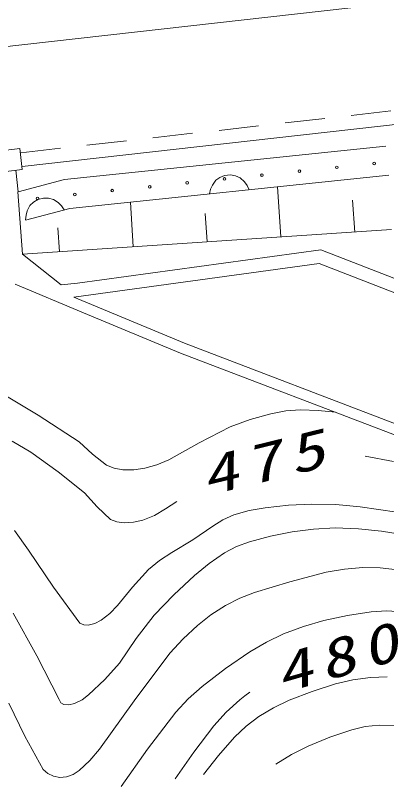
# Model space of a CAD drawing. Units: millimetres, scale not verified. Extents: x 40000 to 680000, y 20000 to 380000.
# Drawn here: x 404740 to 418694, y 254373 to 283372 of the extents above; entities that cross this region are included whole.
import ezdxf

# ---------------------------------------------------------------- set-up
doc = ezdxf.new("R2010")
doc.units = ezdxf.units.MM
doc.header["$LTSCALE"] = 1000
doc.linetypes.add('USER1', pattern=[2.5, 1.5, -1])
doc.layers.add('S-BGD', color=1, linetype='Continuous', lineweight=13)
doc.layers.add('S-BMK', color=3, linetype='Continuous', lineweight=13)
doc.styles.add('ＭＳ ゴシック', font='')
doc.styles.get('ＭＳ ゴシック').set_extended_font_data('MS Gothic')

msp = doc.modelspace()

# ---------------------------------------------------------------- linework, layer by layer
at = {"layer": 'S-BGD', "linetype": 'USER1'}
for p, q in [((404941, 278210), (434760, 281573)), ((404840, 276742), (404756, 277548))]:
    msp.add_line(p, q, dxfattribs=at)
at = {"layer": 'S-BGD'}
for p, q in [((434818, 281056), (404999, 277693)), ((418664, 278455), (406583, 277200)), ((403920, 278246), (404903, 278364)), ((404903, 278364), (404998, 277578)), ((404998, 277578), (404015, 277460)), ((418777, 277361), (406781, 276115)), ((412274, 277172), (412429, 277278)), ((412429, 277278), (412599, 277349)), ((412599, 277349), (412830, 277373)), ((412830, 277373), (413011, 277339)), ((413011, 277339), (413184, 277266)), ((413184, 277266), (413347, 277117)), ((406583, 277200), (404840, 276742)), ((412075, 276838), (412150, 276993)), ((412150, 276993), (412274, 277172)), ((413347, 277117), (413451, 276981)), ((413451, 276981), (413525, 276815)), ((404832, 276740), (405012, 274393)), ((412033, 276661), (412075, 276838)), ((414721, 275041), (414596, 276927)), ((405421, 276351), (405578, 276446)), ((405578, 276446), (405802, 276505)), ((405802, 276505), (405986, 276499)), ((405986, 276499), (406169, 276454)), ((406169, 276454), (406352, 276332)), ((417496, 275226), (417416, 276419)), ((406781, 276115), (405119, 275678)), ((405188, 276026), (405284, 276222)), ((405284, 276222), (405421, 276351)), ((406352, 276332), (406476, 276213)), ((406476, 276213), (406575, 276061)), ((409173, 274671), (409061, 276352)), ((405124, 275680), (405138, 275862)), ((405138, 275862), (405188, 276026)), ((411947, 274856), (411876, 275926)), ((418883, 275319), (405012, 274393)), ((406399, 274486), (406339, 275387)), ((405012, 274393), (406456, 273237)), ((407079, 273301), (416223, 274552)), ((422361, 272176), (416223, 274552)), ((406935, 272776), (416163, 274039)), ((422193, 271705), (416163, 274039)), ((404725, 273261), (407304, 272189)), ((407079, 273301), (406456, 273237)), ((406935, 272776), (411095, 271045)), ((407304, 272189), (410941, 270675)), ((411095, 271045), (419988, 267647)), ((410952, 270671), (419842, 267275)), ((403995, 269303), (405590, 268342)), ((414900, 268498), (415463, 268540)), ((415463, 268540), (416118, 268515)), ((405590, 268342), (407134, 267340)), ((413569, 268175), (414341, 268394)), ((414341, 268394), (414900, 268498)), ((416118, 268515), (416773, 268447)), ((412819, 267900), (413569, 268175)), ((411647, 267304), (412819, 267900)), ((404622, 267357), (405323, 266950)), ((407134, 267340), (407633, 266868)), ((410503, 266655), (411647, 267304)), ((405323, 266950), (406348, 266209)), ((407633, 266868), (408162, 266454)), ((417894, 266796), (418952, 266601)), ((410059, 266468), (410503, 266655)), ((408162, 266454), (408458, 266344)), ((408458, 266344), (408776, 266290)), ((408776, 266290), (409189, 266285)), ((409189, 266285), (409606, 266341)), ((409606, 266341), (410059, 266468)), ((406348, 266209), (407343, 265416)), ((407343, 265416), (407812, 264889)), ((410600, 264953), (410812, 265096)), ((407812, 264889), (408309, 264422)), ((409964, 264572), (410386, 264814)), ((410386, 264814), (410600, 264953)), ((413529, 264753), (414124, 264859)), ((414124, 264859), (415003, 264957)), ((415003, 264957), (415882, 264994)), ((415882, 264994), (416789, 264975)), ((416789, 264975), (417697, 264895)), ((417697, 264895), (419083, 264693)), ((409532, 264393), (409964, 264572)), ((412538, 264405), (412954, 264590)), ((412954, 264590), (413529, 264753)), ((408309, 264422), (408557, 264330)), ((408557, 264330), (408827, 264293)), ((408827, 264293), (409183, 264313)), ((409183, 264313), (409532, 264393)), ((412157, 264170), (412538, 264405)), ((404706, 264003), (405236, 263265)), ((411404, 263649), (412157, 264170)), ((414329, 263794), (415139, 263947)), ((415139, 263947), (415952, 264053)), ((415952, 264053), (416767, 264097)), ((416767, 264097), (417632, 264066)), ((417632, 264066), (418504, 263973)), ((418504, 263973), (419627, 263788)), ((410618, 263179), (411404, 263649)), ((413536, 263582), (414329, 263794)), ((412606, 263160), (413053, 263396)), ((413053, 263396), (413536, 263582)), ((405236, 263265), (406173, 261877)), ((410161, 262878), (410618, 263179)), ((412023, 262763), (412606, 263160)), ((409746, 262532), (410161, 262878)), ((411471, 262314), (412023, 262763)), ((409141, 261878), (409746, 262532)), ((416420, 262430), (417106, 262553)), ((417106, 262553), (417801, 262615)), ((417801, 262615), (418450, 262599)), ((418450, 262599), (419106, 262523)), ((410690, 261584), (411471, 262314)), ((415062, 262076), (416420, 262430)), ((406173, 261877), (407162, 260522)), ((408575, 261177), (409141, 261878)), ((413732, 261666), (415062, 262076)), ((409961, 260819), (410690, 261584)), ((413174, 261452), (413732, 261666)), ((412640, 261182), (413174, 261452)), ((408294, 260887), (408575, 261177)), ((412091, 260830), (412640, 261182)), ((404660, 260899), (405549, 259292)), ((407968, 260636), (408294, 260887)), ((409282, 259936), (409961, 260819)), ((411584, 260433), (412091, 260830)), ((416341, 260614), (417224, 260812)), ((417224, 260812), (418109, 260949)), ((418109, 260949), (418693, 260978)), ((418693, 260978), (419290, 260947)), ((407162, 260522), (407307, 260451)), ((407307, 260451), (407477, 260437)), ((407477, 260437), (407723, 260504)), ((407723, 260504), (407968, 260636)), ((411041, 259925), (411584, 260433)), ((415571, 260392), (416341, 260614)), ((414823, 260115), (415571, 260392)), ((408650, 259014), (409282, 259936)), ((410551, 259385), (411041, 259925)), ((414176, 259803), (414823, 260115)), ((413558, 259439), (414176, 259803)), ((405549, 259292), (406391, 257645)), ((409199, 257595), (410551, 259385)), ((412639, 258813), (413558, 259439)), ((408096, 258400), (408650, 259014)), ((411755, 258137), (412639, 258813)), ((407491, 257822), (408096, 258400)), ((417427, 258383), (418089, 258474)), ((418089, 258474), (418720, 258496)), ((411235, 257672), (411755, 258137)), ((415892, 257952), (416775, 258231)), ((416775, 258231), (417427, 258383)), ((407246, 257635), (407491, 257822)), ((413367, 257789), (413558, 257928)), ((415036, 257619), (415892, 257952)), ((406391, 257645), (406452, 257528)), ((406452, 257528), (406557, 257455)), ((406967, 257499), (407246, 257635)), ((407906, 255785), (409199, 257595)), ((410765, 257171), (411235, 257672)), ((412669, 257165), (413181, 257640)), ((413181, 257640), (413367, 257789)), ((414440, 257336), (415036, 257619)), ((404493, 257506), (405099, 256268)), ((406557, 257455), (406754, 257446)), ((406754, 257446), (406967, 257499)), ((413887, 257007), (414440, 257336)), ((409711, 255785), (410765, 257171)), ((412205, 256653), (412669, 257165)), ((413415, 256644), (413887, 257007)), ((411445, 255672), (412205, 256653)), ((417895, 256627), (418416, 256683)), ((418416, 256683), (419124, 256674)), ((412981, 256234), (413415, 256644)), ((416557, 256230), (417382, 256511)), ((417382, 256511), (417895, 256627)), ((405099, 256268), (405785, 255011)), ((412370, 255542), (412981, 256234)), ((415751, 255892), (416557, 256230)), ((407543, 255355), (407906, 255785)), ((408711, 254373), (409711, 255785)), ((415117, 255577), (415751, 255892)), ((410744, 254669), (411445, 255672)), ((411817, 254825), (412370, 255542)), ((414530, 255219), (415117, 255577)), ((407142, 254973), (407543, 255355)), ((405785, 255011), (405958, 254865)), ((406905, 254824), (407142, 254973)), ((405958, 254865), (406173, 254765)), ((406173, 254765), (406411, 254720)), ((406411, 254720), (406657, 254737)), ((406657, 254737), (406905, 254824))]:
    msp.add_line(p, q, dxfattribs=at)
for centre in [(418228, 277806), (415415, 277514), (416822, 277660), (412602, 277222), (414008, 277368), (409788, 276930), (411195, 277076), (406975, 276638), (408382, 276784), (405569, 276492)]:
    msp.add_circle(centre, 49.8, dxfattribs=at)
at = {"layer": 'S-BMK'}
msp.add_line((469674, 289543), (375310, 278936), dxfattribs=at)

# ---------------------------------------------------------------- texts
at = {"layer": 'S-BGD', "char_height": 1466, "attachment_point": 7, "style": 'ＭＳ ゴシック'}
for s, insert, rotation in [('\\T1.25;\\W1.35;\\Q15;475', (411927, 265273), 13.8), ('\\T1.25;\\W1.35;\\Q15;480', (414756, 257839), 16.2)]:
    msp.add_mtext(s, dxfattribs=dict(at, insert=insert, rotation=rotation))

doc.saveas('drawing.dxf')
